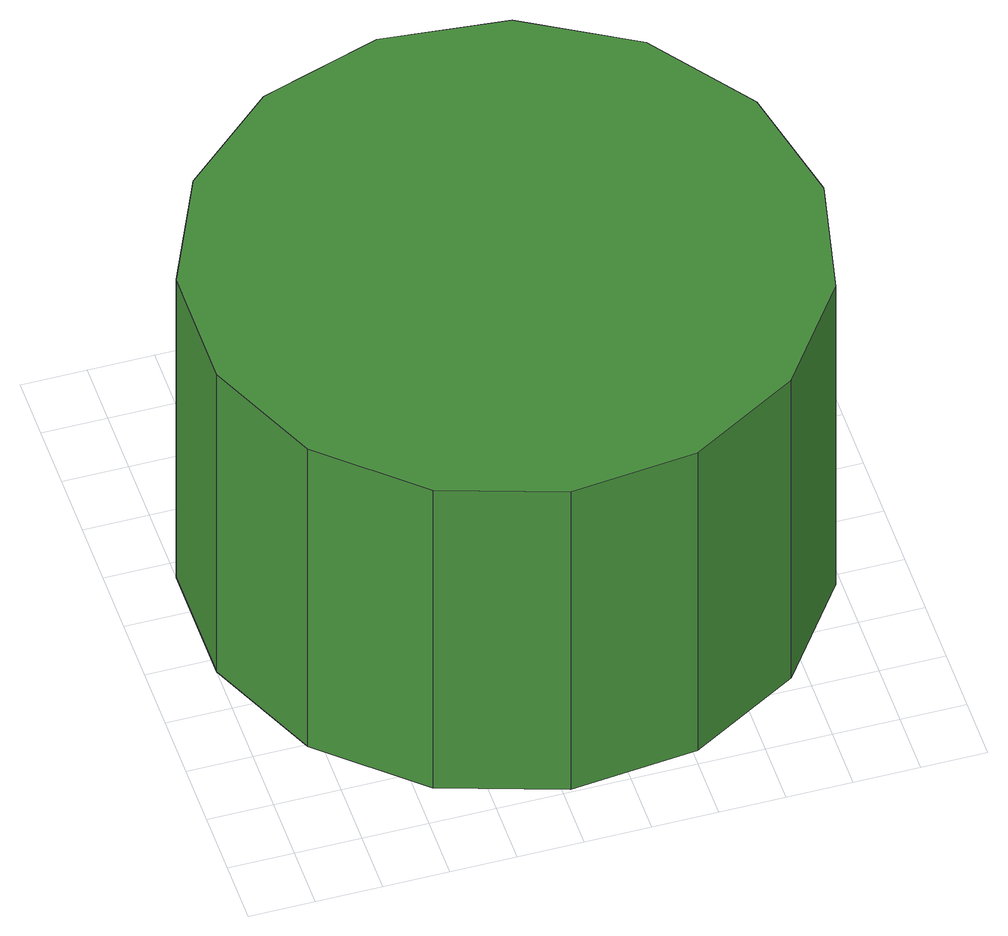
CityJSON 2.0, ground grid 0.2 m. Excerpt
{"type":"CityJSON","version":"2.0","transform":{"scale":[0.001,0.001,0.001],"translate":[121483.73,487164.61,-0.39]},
"CityObjects":{
"tree1":{"type":"SolitaryVegetationObject","attributes":{"function":"something"},"geometry":[{"type":"MultiSurface","lod":"1","boundaries":[[[0,1,2,3,4,5,6,7,8,9,10,11,12,13,14]],[[15,16,17,18,19,20,21,22,23,24,25,26,27,28,29]],[[0,29,28,1]],[[1,28,27,2]],[[2,27,26,3]],[[3,26,25,4]],[[4,25,24,5]],[[5,24,23,6]],[[6,23,22,7]],[[7,22,21,8]],[[8,21,20,9]],[[9,20,19,10]],[[10,19,18,11]],[[11,18,17,12]],[[12,17,16,13]],[[13,16,15,14]],[[14,15,29,0]]]}]}
},
"vertices":[
[1865,946,1224],[1783,1329,1224],[1553,1646,1224],[1214,1842,1224],[824,1883,1224],[451,1762,1224],[160,1500,1224],[0,1142,1224],[0,750,1224],[160,392,1224],[451,130,1224],[824,9,1224],[1214,50,1224],[1553,246,1224],[1783,563,1224],[1783,563,8],[1553,246,8],[1214,50,8],[824,9,8],[451,130,8],[160,392,8],[0,750,8],[0,1142,8],[160,1500,8],[451,1762,8],[824,1883,8],[1214,1842,8],[1553,1646,8],[1783,1329,8],[1865,946,8]
]}
